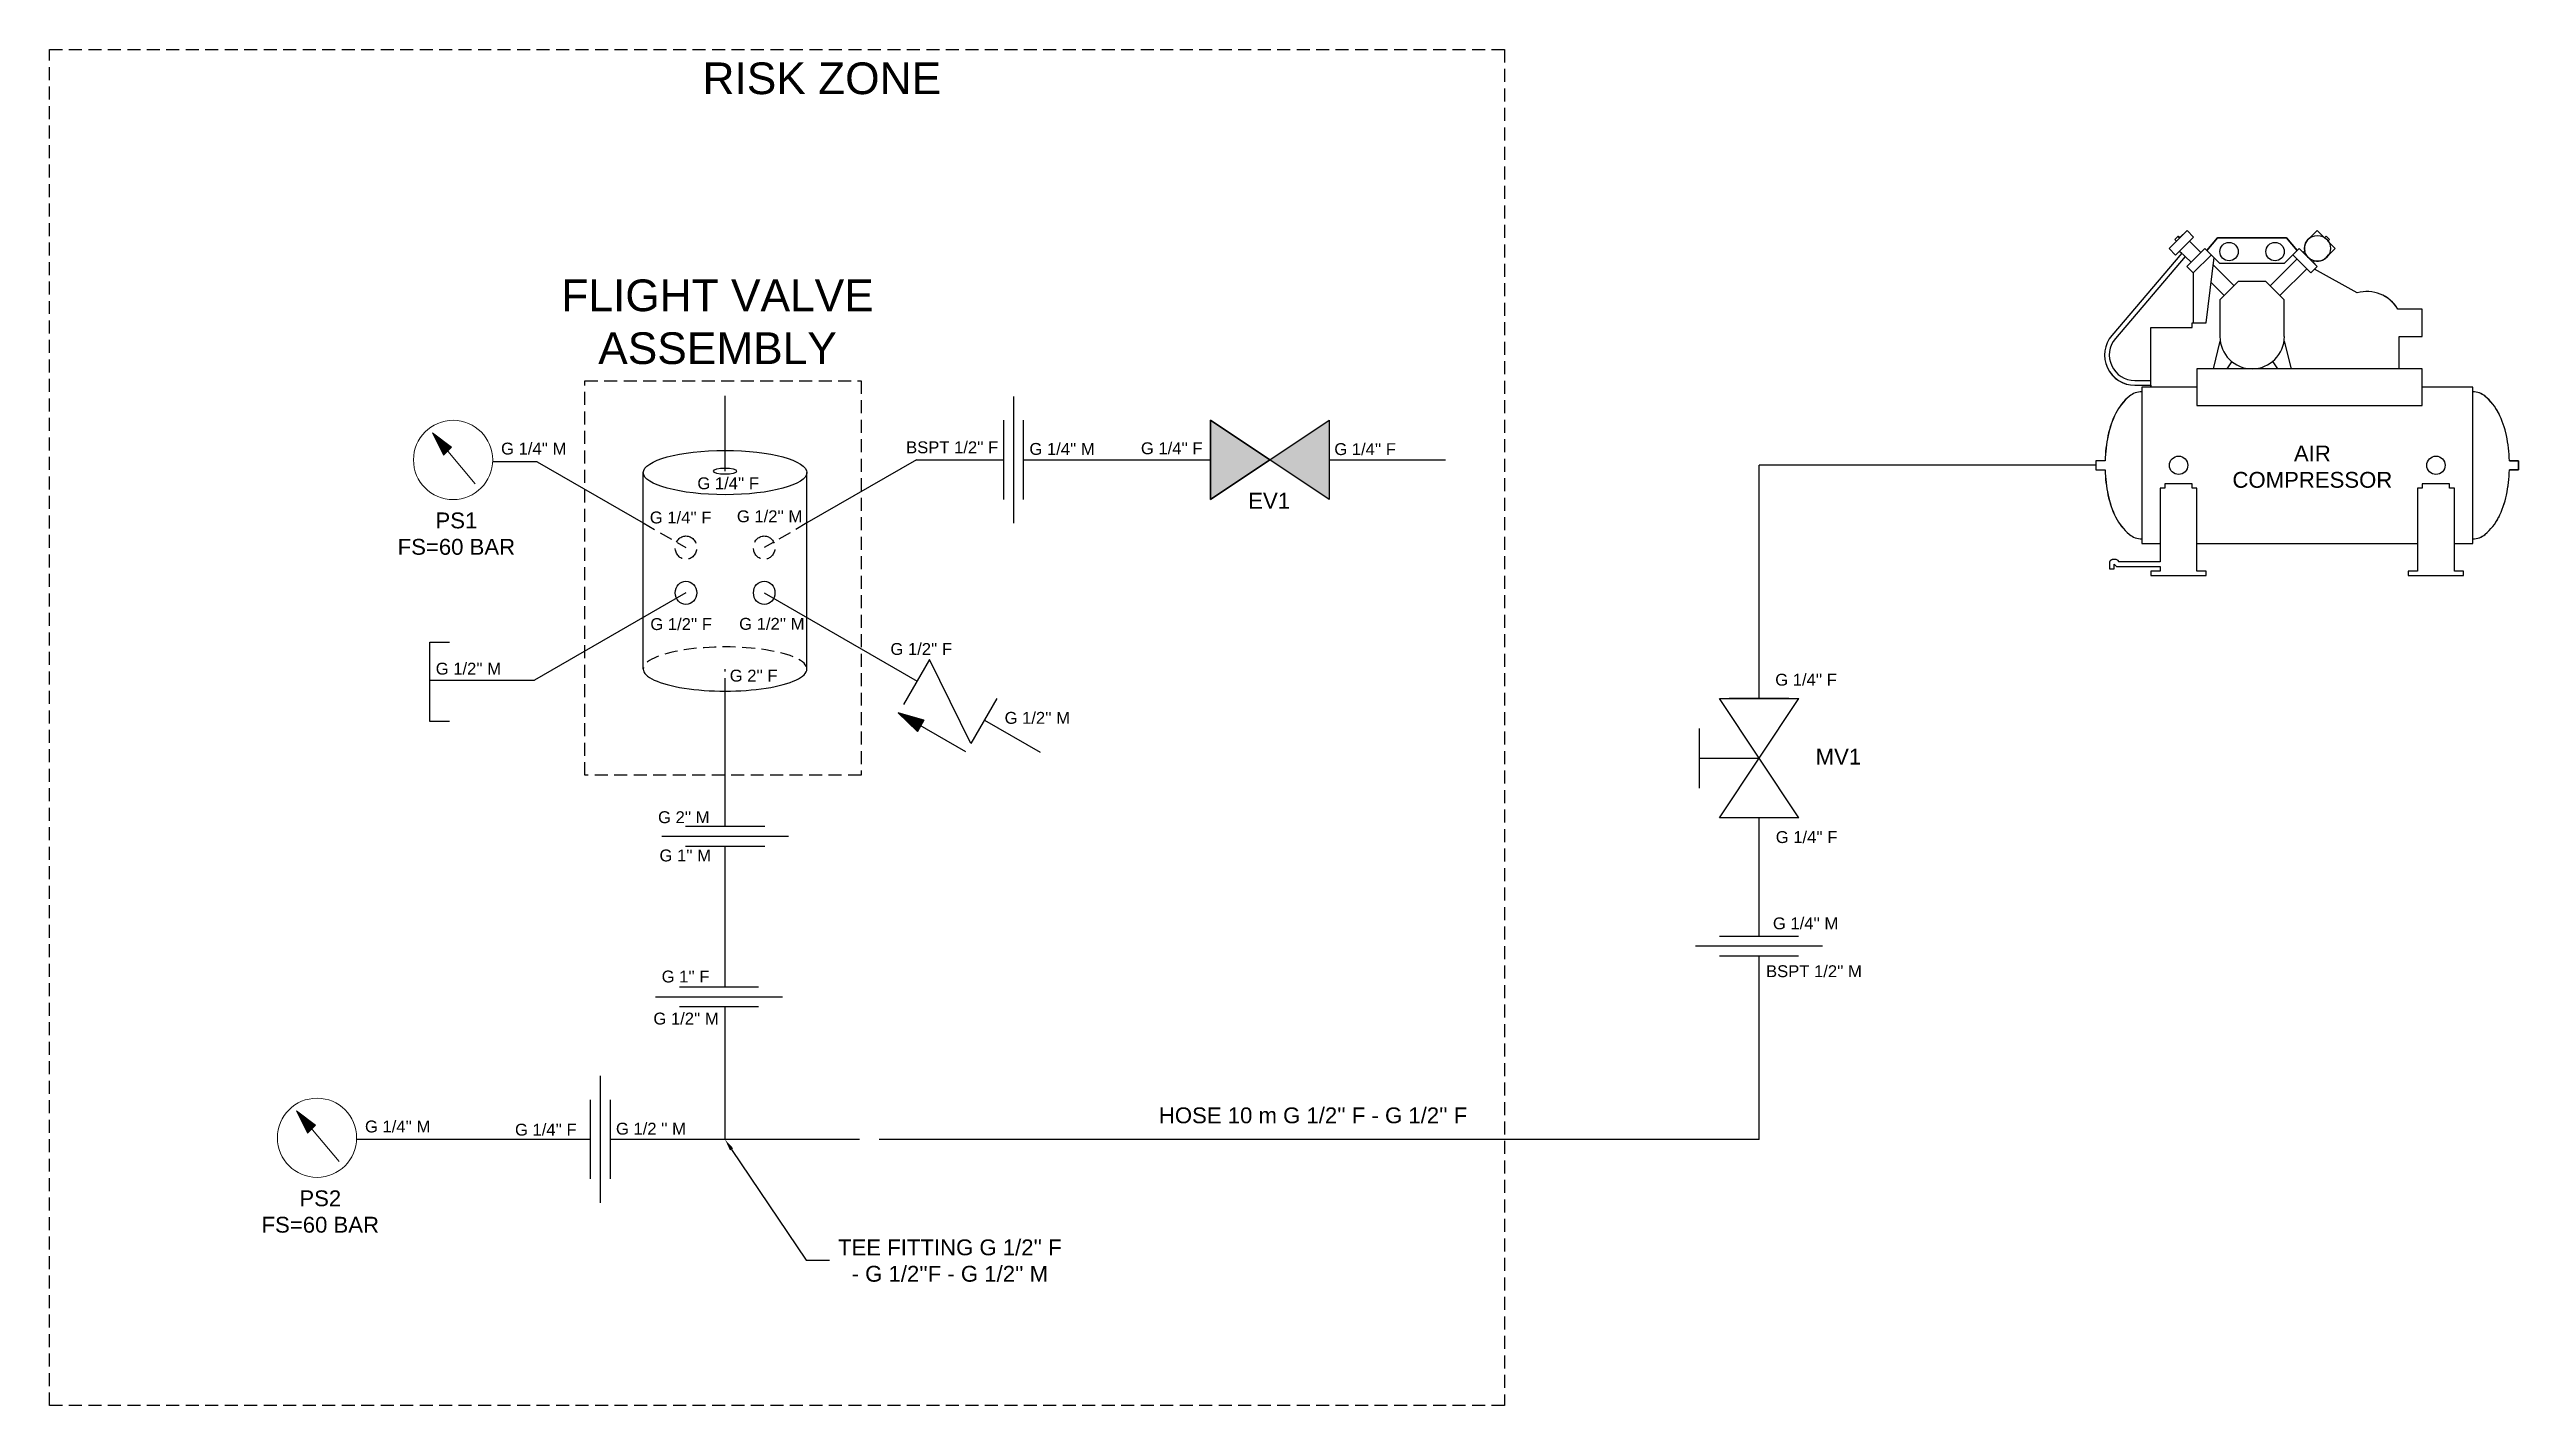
# Model space of a CAD drawing. Header units: inches. Extents: x 53.7 to 91.7, y 33.2 to 54.1.
import ezdxf
from ezdxf import colors
from ezdxf.entities.mleader import LeaderData, LeaderLine
from ezdxf.enums import TextEntityAlignment as Align
from ezdxf.math import Vec2, Vec3

# ---------------------------------------------------------------- set-up
doc = ezdxf.new("R2010")
doc.units = ezdxf.units.IN
doc.header["$MEASUREMENT"] = 0
doc.linetypes.add('TransientTextAxis', pattern=[0.3, 0.2, -0.1, 0, 0])
doc.layers.add('SYMS', color=7, linetype='Continuous')
doc.styles.add('SIMPLEX', font='SIMPLEX')
doc.styles.add('WD', font='romans.shx')

# ---------------------------------------------------------------- blocks, each defined once
blk = doc.blocks.new('VGVA1_CHECK_VALVE1')
blk.add_hatch(color=256).paths.add_polyline_path([(-0.344, 0.379), (-0.406, 0.129), (-0.281, 0.129)])
at = {"ltscale": 3.2258}
for p, q in [((-0.344, 0.379), (-0.406, 0.129)), ((-0.344, -0.371), (-0.344, 0.379)), ((-0.344, 0.379), (-0.281, 0.129)), ((-0.25, -0.375), (0.25, 0.375)), ((0.25, 0.375), (-0.25, 0.375)), ((-0.281, 0.129), (-0.406, 0.129)), ((0.25, -0.375), (-0.25, -0.375))]:
    blk.add_line(p, q, dxfattribs=at)
at = {"ltscale": 25.4, "flags": 128}
blk.add_lwpolyline([(-0.344, 0.379), (-0.406, 0.129), (-0.281, 0.129)], close=True, dxfattribs=at)
at = {"style": 'WD'}
for tag, p, height in [('X2TERM02', (0, 0.375), 0.005), ('TERM02', (0.013, 0.395), 0.0625), ('RATING1', (0.285, -0.046), 0.125), ('DESC1', (0.285, -0.262), 0.125), ('X8TERM01', (0, -0.375), 0.005), ('TERM01', (0.024, -0.447), 0.0625), ('DESC2', (0.285, -0.446), 0.125), ('WDTAGALT', (0.285, -0.809), 0.125), ('DESC3', (0.285, -0.636), 0.125)]:
    blk.add_attdef(tag, p, '', height=height, dxfattribs=at)
blk.add_attdef('XREF', text='', height=0.0625, rotation=0.0625, dxfattribs=at).set_placement((0.379, 0.352), align=Align.TOP_CENTER)
at = {"style": 'WD', "flags": 1}
for tag, p in [('INST', (-0.432, 0.099)), ('LOC', (-0.432, -0.077)), ('TAG1', (-0.432, -0.266))]:
    blk.add_attdef(tag, text='', height=0.125, dxfattribs=at).set_placement(p, align=Align.RIGHT)
for tag, p in [('WDTYPE', (-0.414, -0.343)), ('FAMILY', (-0.407, -0.379)), ('CAT', (-0.407, -0.423)), ('MFG', (-0.405, -0.454)), ('ASSYCODE', (-0.377, -0.483))]:
    blk.add_attdef(tag, text='', height=0.01, dxfattribs=at).set_placement(p, align=Align.CENTER)
blk = doc.blocks.new('HMT1_PRESSURE_GAUGE')
blk.add_hatch(color=7).paths.add_polyline_path([(-0.13, 0.17), (-0.06, 0.03), (-0.01, 0.08)])
at = {"color": 7, "linetype": 'Continuous', "lineweight": 0, "ltscale": 645.15999}
for p, q in [((-0.13, 0.17), (0.14, -0.15)), ((-0.13, 0.17), (-0.06, 0.03)), ((-0.13, 0.17), (-0.01, 0.08)), ((-0.06, 0.03), (-0.01, 0.08))]:
    blk.add_line(p, q, dxfattribs=at)
at = {"color": 255, "linetype": 'Continuous', "lineweight": 0, "ltscale": 25.4, "flags": 128}
blk.add_lwpolyline([(-0.13, 0.17), (-0.06, 0.03), (-0.01, 0.08)], close=True, dxfattribs=at)
at = {"color": 7, "linetype": 'Continuous', "lineweight": 0, "ltscale": 645.15999}
blk.add_circle((0, 0), 0.25, dxfattribs=at)
at = {"style": 'WD', "width": 0.7}
for tag, p in [('INST', (-0.01, 0.531)), ('LOC', (-0.01, 0.406)), ('TAG1', (-0.01, 0.281)), ('DESC1', (0.021, -0.375)), ('DESC2', (0.021, -0.5)), ('DESC3', (0.021, -0.625)), ('WDTAGALT', (0.021, -0.75))]:
    blk.add_attdef(tag, text='', height=0.0938, dxfattribs=at).set_placement(p, align=Align.CENTER)
blk.add_attdef('TERM01', text='', height=0.0625, dxfattribs=at).set_placement((-0.281, 0.031), align=Align.RIGHT)
at = {"style": 'WD'}
for tag, p, height, flags in [('X4TERM01', (-0.25, 0), 0.005, 1), ('X1TERM02', (0.25, 0), 0.005, 1), ('FAMILY', (-0.052, -0.062), 0.01, 9), ('WDBLKNAM', (-0.052, -0.187), 0.01, 9)]:
    blk.add_attdef(tag, p, '', height=height, dxfattribs=dict(at, flags=flags))
at = {"flags": 1}
blk.add_attdef('WDTYPE', (0.094, 0.094), '', height=0.01, dxfattribs=at)
at = {"style": 'WD', "width": 0.7}
for tag, p, height in [('TERM02', (0.281, 0.031), 0.0625), ('RATING1', (0.281, -0.187), 0.0938)]:
    blk.add_attdef(tag, p, '', height=height, dxfattribs=at)
at = {"style": 'WD'}
blk.add_attdef('XREF', text='', height=0.0625, dxfattribs=at).set_placement((-0.281, -0.156), align=Align.RIGHT)
at = {"linetype": 'Continuous', "style": 'WD', "flags": 9}
for tag, p in [('ASSYCODE', (-0.052, -0.156)), ('CAT', (-0.052, -0.094)), ('MFG', (-0.052, -0.125))]:
    blk.add_attdef(tag, p, '', height=0.01, dxfattribs=at)
blk = doc.blocks.new('VFI1_UNION')
at = {"ltscale": 3.2258}
for p, q in [((-0.4, -0.063), (0.4, -0.063)), ((-0.25, 0), (0.25, 0)), ((-0.25, -0.125), (0.25, -0.125))]:
    blk.add_line(p, q, dxfattribs=at)
at = {"style": 'WD'}
blk.add_attdef('WDTAGALT', text='', height=0.125, dxfattribs=at).set_placement((-0.035, 0.116), align=Align.RIGHT)
for tag, p, height in [('RATING1', (0.136, 0.123), 0.125), ('X2TERM02', (0, 0), 0.005), ('TERM02', (0.008, 0.013), 0.0625), ('X8TERM01', (0, -0.125), 0.005), ('TERM01', (0.017, -0.206), 0.0625), ('DESC1', (-0.937, -0.297), 0.125), ('DESC2', (-0.937, -0.481), 0.125), ('DESC3', (-0.937, -0.671), 0.125)]:
    blk.add_attdef(tag, p, '', height=height, dxfattribs=at)
blk.add_attdef('XREF', text='', height=0.0625, rotation=0.0625, dxfattribs=at).set_placement((0.597, -0.011), align=Align.TOP_CENTER)
at = {"style": 'WD', "flags": 1}
for tag, height, p in [('FAMILY', 0.01, (0.614, -0.146)), ('INST', 0.125, (0.078, -0.384)), ('WDTYPE', 0.01, (0.506, -0.167)), ('CAT', 0.01, (0.614, -0.19)), ('MFG', 0.01, (0.615, -0.222)), ('ASSYCODE', 0.01, (0.643, -0.251)), ('LOC', 0.125, (0.054, -0.545)), ('TAG1', 0.125, (0.072, -0.755))]:
    blk.add_attdef(tag, text='', height=height, dxfattribs=at).set_placement(p, align=Align.CENTER)
blk = doc.blocks.new('HFI1_CAP')
at = {"ltscale": 3.2258, "flags": 128}
blk.add_lwpolyline([(-0.125, 0.25), (0, 0.25), (0, -0.25), (-0.125, -0.25)], dxfattribs=at)
at = {"style": 'WD'}
for tag, height, p in [('WDTAGALT', 0.125, (0.026, 0.382)), ('TERM01', 0.0625, (-0.024, 0.02))]:
    blk.add_attdef(tag, text='', height=height, dxfattribs=at).set_placement(p, align=Align.RIGHT)
for tag, p, height in [('RATING1', (-0.861, 0.114), 0.125), ('X4TERM01', (0, 0), 0.005), ('DESC1', (-0.907, -0.391), 0.125), ('DESC2', (-0.907, -0.575), 0.125), ('DESC3', (-0.907, -0.764), 0.125)]:
    blk.add_attdef(tag, p, '', height=height, dxfattribs=at)
blk.add_attdef('XREF', text='', height=0.0625, rotation=0.0625, dxfattribs=at).set_placement((0.222, 0.241), align=Align.TOP_CENTER)
at = {"style": 'WD', "flags": 1}
for tag, height, p in [('WDTYPE', 0.01, (0.131, 0.085)), ('FAMILY', 0.01, (0.045, -0.139)), ('CAT', 0.01, (0.045, -0.184)), ('MFG', 0.01, (0.047, -0.215)), ('ASSYCODE', 0.01, (0.075, -0.244)), ('INST', 0.125, (0.146, -0.453)), ('LOC', 0.125, (0.122, -0.614)), ('TAG1', 0.125, (0.14, -0.823))]:
    blk.add_attdef(tag, text='', height=height, dxfattribs=at).set_placement(p, align=Align.CENTER)
blk = doc.blocks.new('VGVA1_GATE_VALVE_CLOS')
h = blk.add_hatch(color=256)
h.paths.add_polyline_path([(0, 0), (0.25, 0.375), (-0.25, 0.375)])
h.paths.add_polyline_path([(-0.25, -0.375), (0.25, -0.375), (0, 0)])
h.paths.add_polyline_path([(-0.001, -0.001), (0.039, -0.001), (0.039, 0.006), (-0.001, 0.006)], flags=9)
h.paths.add_polyline_path([(0.062, -0.004), (0.439, -0.004), (0.439, 0.09), (0.062, 0.09)], flags=9)
h.paths.add_polyline_path([(-0.001, 0.374), (0.039, 0.374), (0.039, 0.381), (-0.001, 0.381)], flags=9)
h.paths.add_polyline_path([(-0.001, -0.376), (0.037, -0.376), (0.037, -0.369), (-0.001, -0.369)], flags=9)
at = {"ltscale": 3.2258}
for p, q in [((-0.25, 0.375), (0.25, -0.375)), ((-0.25, -0.375), (0.25, 0.375)), ((0.25, 0.375), (-0.25, 0.375)), ((0.25, -0.375), (-0.25, -0.375))]:
    blk.add_line(p, q, dxfattribs=at)
at = {"ltscale": 25.4, "flags": 128}
for points in [[(0.25, 0.375), (0, 0), (-0.25, 0.375)], [(-0.25, -0.375), (0, 0), (0.25, -0.375)]]:
    blk.add_lwpolyline(points, close=True, dxfattribs=at)
at = {"style": 'WD', "flags": 1}
for tag, p in [('INST', (-0.294, 0.207)), ('LOC', (-0.294, 0.031)), ('TAG1', (-0.294, -0.159))]:
    blk.add_attdef(tag, text='', height=0.125, dxfattribs=at).set_placement(p, align=Align.RIGHT)
at = {"style": 'WD'}
for tag, p, height in [('X2TERM03', (0, 0.375), 0.005), ('TERM03', (0.02, 0.388), 0.0625), ('X1TERM02', (0, 0), 0.005), ('TERM02', (0.075, 0.012), 0.0625), ('RATING1', (0.274, -0.186), 0.125), ('DESC1', (0.274, -0.403), 0.125), ('X8TERM01', (0, -0.375), 0.005), ('TERM01', (0.029, -0.455), 0.0625), ('DESC2', (0.274, -0.586), 0.125), ('DESC3', (0.274, -0.776), 0.125), ('WDTAGALT', (0.274, -0.944), 0.125)]:
    blk.add_attdef(tag, p, '', height=height, dxfattribs=at)
blk.add_attdef('XREF', text='', height=0.0625, rotation=0.0625, dxfattribs=at).set_placement((0.362, 0.365), align=Align.TOP_CENTER)
at = {"style": 'WD', "flags": 1}
for tag, p in [('WDTYPE', (-0.37, -0.287)), ('FAMILY', (-0.378, -0.346)), ('CAT', (-0.378, -0.391)), ('MFG', (-0.376, -0.422)), ('ASSYCODE', (-0.348, -0.451))]:
    blk.add_attdef(tag, text='', height=0.01, dxfattribs=at).set_placement(p, align=Align.CENTER)
blk = doc.blocks.new('HC1_AIR_COMPRESSOR')
at = {"ltscale": 3.2258}
for p, q in [((0.498, 1.473), (0.621, 1.596)), ((0.537, 1.535), (0.559, 1.557)), ((0.548, 1.524), (0.537, 1.535)), ((0.665, 1.552), (0.542, 1.429)), ((0.559, 1.557), (0.57, 1.546)), ((0.621, 1.596), (0.665, 1.552)), ((0.714, 1.446), (0.637, 1.524)), ((0.756, 1.46), (0.828, 1.547)), ((0.828, 1.547), (1.297, 1.547)), ((1.297, 1.547), (1.369, 1.46)), ((1.505, 1.596), (1.46, 1.552)), ((1.46, 1.552), (1.462, 1.551)), ((1.548, 1.553), (1.505, 1.596)), ((1.566, 1.557), (1.555, 1.546)), ((1.588, 1.535), (1.566, 1.557)), ((1.577, 1.524), (1.588, 1.535)), ((1.628, 1.473), (1.585, 1.516)), ((0.585, 1.443), (0.109, 0.883)), ((0.607, 1.42), (0.133, 0.863)), ((0.542, 1.429), (0.498, 1.473)), ((0.648, 1.38), (0.57, 1.457)), ((0.619, 1.352), (0.742, 1.475)), ((0.663, 1.308), (0.619, 1.352)), ((0.786, 1.43), (0.663, 1.308)), ((0.742, 1.475), (0.842, 1.375)), ((0.75, 0.969), (0.804, 1.412)), ((0.94, 1.221), (0.798, 1.362)), ((0.842, 1.375), (1.284, 1.375)), ((1.186, 1.221), (1.367, 1.402)), ((1.284, 1.375), (1.383, 1.475)), ((1.462, 1.308), (1.339, 1.43)), ((1.383, 1.475), (1.506, 1.352)), ((1.411, 1.446), (1.421, 1.456)), ((1.506, 1.352), (1.462, 1.308)), ((1.478, 1.38), (1.487, 1.39)), ((1.582, 1.43), (1.583, 1.429)), ((1.583, 1.429), (1.628, 1.473)), ((0.663, 1.308), (0.663, 0.969)), ((0.873, 1.154), (0.784, 1.244)), ((0.969, 1.25), (0.844, 1.125)), ((1.156, 1.25), (0.969, 1.25)), ((1.281, 1.125), (1.156, 1.25)), ((1.252, 1.154), (1.434, 1.336)), ((1.777, 1.172), (1.488, 1.333)), ((0.844, 1.125), (0.844, 0.875)), ((1.281, 0.875), (1.281, 1.125)), ((2.219, 1.062), (2.054, 1.062)), ((2.219, 0.875), (2.219, 1.062)), ((0.375, 0.531), (0.375, 0.937)), ((0.375, 0.937), (0.656, 0.937)), ((0.656, 0.937), (0.656, 0.969)), ((0.656, 0.969), (0.75, 0.969)), ((0.844, 0.844), (0.797, 0.656)), ((1.281, 0.844), (1.328, 0.656)), ((2.063, 0.656), (2.063, 0.875)), ((2.063, 0.875), (2.219, 0.875)), ((0.922, 0.703), (0.891, 0.656)), ((1.203, 0.703), (1.235, 0.656)), ((0.266, 0.576), (0.375, 0.576)), ((0.266, 0.544), (0.375, 0.544)), ((0.688, 0.531), (0.313, 0.531)), ((0.313, 0.531), (0.313, -0.531)), ((0.688, 0.656), (0.688, 0.406)), ((2.219, 0.656), (0.688, 0.656)), ((2.219, 0.406), (2.219, 0.656)), ((2.563, 0.531), (2.219, 0.531)), ((2.563, -0.531), (2.563, 0.531)), ((0.688, 0.406), (2.219, 0.406)), ((0.063, 0.031), (0, 0.031)), ((0, 0.031), (0, -0.031)), ((2.812, 0.031), (2.875, 0.031)), ((2.875, 0.031), (2.875, -0.031)), ((0, -0.031), (0.063, -0.031)), ((0.469, -0.156), (0.438, -0.156)), ((0.438, -0.156), (0.438, -0.656)), ((0.469, -0.125), (0.469, -0.156)), ((0.656, -0.125), (0.469, -0.125)), ((0.656, -0.156), (0.656, -0.125)), ((0.688, -0.156), (0.656, -0.156)), ((0.688, -0.719), (0.688, -0.156)), ((2.219, -0.156), (2.188, -0.156)), ((2.188, -0.156), (2.188, -0.719)), ((2.219, -0.125), (2.219, -0.156)), ((2.406, -0.125), (2.219, -0.125)), ((2.406, -0.156), (2.406, -0.125)), ((2.438, -0.156), (2.406, -0.156)), ((2.438, -0.719), (2.438, -0.156)), ((2.875, -0.031), (2.812, -0.031)), ((0.094, -0.656), (0.094, -0.703)), ((0.438, -0.656), (0.156, -0.656)), ((0.313, -0.531), (0.438, -0.531)), ((0.688, -0.531), (2.188, -0.531)), ((2.438, -0.531), (2.563, -0.531)), ((0.094, -0.703), (0.125, -0.703)), ((0.125, -0.703), (0.125, -0.672)), ((0.125, -0.672), (0.141, -0.688)), ((0.141, -0.688), (0.438, -0.688)), ((0.438, -0.719), (0.375, -0.719)), ((0.375, -0.719), (0.375, -0.75)), ((0.438, -0.688), (0.438, -0.719)), ((0.75, -0.719), (0.688, -0.719)), ((0.75, -0.75), (0.75, -0.719)), ((2.188, -0.719), (2.125, -0.719)), ((2.125, -0.719), (2.125, -0.75)), ((2.125, -0.75), (2.5, -0.75)), ((2.5, -0.719), (2.438, -0.719)), ((2.5, -0.75), (2.5, -0.719))]:
    blk.add_line(p, q, dxfattribs=at)
at = {"ltscale": 25.4, "flags": 128}
blk.add_lwpolyline([(2.792, 0.202, 0.064948), (2.739, 0.354, 0.104203), (2.647, 0.469, 0.174705), (2.563, 0.5), (2.563, 0.531), (2.219, 0.531), (2.219, 0.656), (2.063, 0.656), (2.063, 0.875), (2.219, 0.875), (2.219, 1.062), (2.054, 1.062, 0.339438), (1.777, 1.172), (1.488, 1.333), (1.506, 1.352), (1.478, 1.38), (1.487, 1.39, 0.324447), (1.582, 1.43), (1.583, 1.429), (1.628, 1.473), (1.577, 1.524), (1.588, 1.535), (1.566, 1.557), (1.555, 1.546), (1.505, 1.596), (1.46, 1.552), (1.462, 1.551, 0.324447), (1.421, 1.456), (1.411, 1.446), (1.383, 1.475), (1.369, 1.46), (1.297, 1.547), (0.828, 1.547), (0.756, 1.46), (0.742, 1.475), (0.714, 1.446), (0.637, 1.524), (0.665, 1.552), (0.621, 1.596), (0.57, 1.546), (0.559, 1.557), (0.537, 1.535), (0.548, 1.524), (0.498, 1.473), (0.542, 1.429), (0.57, 1.457), (0.585, 1.443), (0.109, 0.883, 0.639378), (0.266, 0.544), (0.375, 0.544), (0.375, 0.531), (0.313, 0.531), (0.313, 0.5, 0.174705), (0.228, 0.469, 0.104203), (0.136, 0.354, 0.064948), (0.083, 0.202, 0.043245), (0.063, 0.031), (0, 0.031), (0, -0.031), (0.063, -0.031, 0.043245), (0.083, -0.202, 0.064948), (0.136, -0.354, 0.104203), (0.228, -0.469, 0.174705), (0.313, -0.5), (0.313, -0.531), (0.438, -0.531), (0.438, -0.656), (0.156, -0.656, 0.168649), (0.154, -0.651, 0.105215), (0.147, -0.645, 0.067398), (0.138, -0.641, 0.053549), (0.125, -0.64, 0.053549), (0.113, -0.641, 0.067398), (0.103, -0.645, 0.105215), (0.096, -0.651, 0.168649), (0.094, -0.656), (0.094, -0.703), (0.125, -0.703), (0.125, -0.672), (0.141, -0.688), (0.438, -0.688), (0.438, -0.719), (0.375, -0.719), (0.375, -0.75), (0.75, -0.75), (0.75, -0.719), (0.688, -0.719), (0.688, -0.531), (2.188, -0.531), (2.188, -0.719), (2.125, -0.719), (2.125, -0.75), (2.5, -0.75), (2.5, -0.719), (2.438, -0.719), (2.438, -0.531), (2.563, -0.531), (2.563, -0.5, 0.174705), (2.647, -0.469, 0.104203), (2.739, -0.354, 0.064948), (2.792, -0.202, 0.043245), (2.812, -0.031), (2.875, -0.031), (2.875, 0.031), (2.812, 0.031, 0.043245)], format="xyb", close=True, dxfattribs=at)
at = {"ltscale": 3.2258}
for centre, radius in [((0.906, 1.453), 0.0625), ((1.219, 1.453), 0.0625), ((1.507, 1.475), 0.0879), ((0.563, 0), 0.0625), ((2.313, 0), 0.0625)]:
    blk.add_circle(centre, radius, dxfattribs=at)
for centre, radius, start, end in [((1.844, 0.937), 0.244, 30.807, 105.8036), ((0.266, 0.75), 0.206, 139.6241, 270), ((0.266, 0.75), 0.174, 139.6241, 270), ((1.063, 0.875), 0.219, 180, 0), ((0.69, 0.077), 0.619, 153.4349, 168.2991), ((0.457, 0.193), 0.359, 129.6393, 153.4349), ((0.313, 0.367), 0.133, 90, 129.6393), ((2.563, 0.367), 0.133, 50.3607, 90), ((2.418, 0.193), 0.359, 26.5651, 50.3607), ((2.186, 0.077), 0.619, 11.7009, 26.5651), ((1.06, 0), 0.997, 168.2991, 178.204), ((1.816, 0), 0.997, 1.796, 11.7009), ((1.06, 0), 0.997, 181.796, 191.7009), ((1.816, 0), 0.997, 348.2991, 358.204), ((0.69, -0.077), 0.619, 191.7009, 206.5651), ((2.186, -0.077), 0.619, 333.4349, 348.2991), ((0.457, -0.193), 0.359, 206.5651, 230.3607), ((0.313, -0.367), 0.133, 230.3607, 270), ((2.563, -0.367), 0.133, 270, 309.6393), ((2.418, -0.193), 0.359, 309.6393, 333.4349), ((0.103, -0.656), 0.00906, 141.7088, 180), ((0.114, -0.665), 0.0225, 117.6838, 141.7088), ((0.121, -0.678), 0.0376, 102.2607, 117.6838), ((0.125, -0.699), 0.0594, 90, 102.2607), ((0.125, -0.699), 0.0594, 77.7393, 90), ((0.13, -0.678), 0.0376, 62.3162, 77.7393), ((0.137, -0.665), 0.0225, 38.2912, 62.3162), ((0.147, -0.656), 0.00906, 0, 38.2912)]:
    blk.add_arc(centre, radius, start, end, dxfattribs=at)
at = {"style": 'WD'}
blk.add_attdef('XREF', (2.671, 0.574), '', height=0.0625, rotation=0.0625, dxfattribs=at)
for tag, p in [('INST', (1.439, 0.172)), ('LOC', (1.435, -0.001)), ('TAG1', (1.422, -0.199))]:
    blk.add_attdef(tag, text='', height=0.125, dxfattribs=at).set_placement(p, align=Align.CENTER)
blk.add_attdef('TERM01', text='', height=0.0625, dxfattribs=at).set_placement((-0.041, 0.022), align=Align.RIGHT)
for tag, p, height in [('X4TERM01', (0, 0), 0.005), ('X1TERM02', (2.875, 0), 0.005), ('TERM02', (2.884, 0.019), 0.0625), ('RATING1', (2.884, -0.181), 0.125), ('DESC1', (2.884, -0.397), 0.125), ('DESC2', (2.884, -0.581), 0.125), ('DESC3', (2.884, -0.771), 0.125), ('WDTAGALT', (2.893, -0.965), 0.125)]:
    blk.add_attdef(tag, p, '', height=height, dxfattribs=at)
at = {"style": 'WD', "flags": 1}
for tag, p in [('WDTYPE', (1.945, -0.322)), ('FAMILY', (2.079, -0.218)), ('CAT', (2.076, -0.25)), ('MFG', (2.078, -0.285)), ('ASSYCODE', (2.106, -0.32))]:
    blk.add_attdef(tag, text='', height=0.01, dxfattribs=at).set_placement(p, align=Align.CENTER)
blk = doc.blocks.new('VGVA1_SCREW_DOWN_VALVE')
for p, q in [((0.25, -0.375), (-0.25, 0.375)), ((-0.25, -0.375), (0.25, 0.375)), ((-0.25, 0.375), (0.25, 0.375)), ((0.187, 0.375), (-0.188, 0.375)), ((-0.375, -0.188), (-0.375, 0.187)), ((-0.375, 0), (0, 0)), ((0.25, -0.375), (-0.25, -0.375)), ((0.187, -0.375), (-0.188, -0.375))]:
    blk.add_line(p, q)
at = {"style": 'WD'}
for tag, p, height in [('X2TERM02', (0, 0.375), 0.005), ('TERM02', (0.009, 0.388), 0.0625), ('RATING1', (0.272, -0.134), 0.125), ('DESC1', (0.272, -0.35), 0.125), ('X8TERM01', (0, -0.375), 0.005), ('TERM01', (0.026, -0.447), 0.0625), ('DESC2', (0.272, -0.534), 0.125), ('DESC3', (0.272, -0.724), 0.125), ('WDTAGALT', (0.272, -0.9), 0.125)]:
    blk.add_attdef(tag, p, '', height=height, dxfattribs=at)
blk.add_attdef('XREF', text='', height=0.0625, rotation=0.0625, dxfattribs=at).set_placement((0.4, 0.326), align=Align.TOP_CENTER)
at = {"style": 'WD', "width": 0.7, "flags": 1}
blk.add_attdef('TAG1', text='', height=0.125, dxfattribs=at).set_placement((-0.476, 0.108), align=Align.RIGHT)
at = {"style": 'WD', "width": 0.7}
for tag, p in [('INST', (-0.476, -0.068)), ('LOC', (-0.476, -0.235))]:
    blk.add_attdef(tag, text='', height=0.125, dxfattribs=at).set_placement(p, align=Align.RIGHT)
at = {"style": 'WD', "flags": 1}
for tag, p in [('WDTYPE', (-0.168, -0.021)), ('FAMILY', (-0.158, -0.04)), ('CAT', (-0.158, -0.085)), ('MFG', (-0.157, -0.116)), ('ASSYCODE', (-0.129, -0.145))]:
    blk.add_attdef(tag, text='', height=0.01, dxfattribs=at).set_placement(p, align=Align.CENTER)

msp = doc.modelspace()

# ---------------------------------------------------------------- linework, layer by layer
for p, q in [((64.056, 47.583), (64.056, 48.745)), ((61.164, 47.728), (60.476, 47.728)), ((61.164, 47.728), (62.797, 46.786)), ((62.797, 44.538), (62.797, 47.567)), ((67.002, 47.759), (65.316, 46.786)), ((65.316, 44.538), (65.316, 47.561)), ((67.002, 47.759), (68.345, 47.759)), ((68.65, 47.759), (71.527, 47.759)), ((73.356, 47.759), (75.148, 47.759)), ((79.972, 45.866), (79.972, 47.673)), ((85.156, 47.673), (79.972, 47.673)), ((63.454, 45.711), (61.124, 44.366)), ((64.658, 45.711), (67.011, 44.353)), ((79.972, 44.083), (79.972, 45.866)), ((59.511, 44.366), (61.124, 44.366)), ((64.056, 42.119), (64.056, 44.199)), ((68.05, 43.753), (68.907, 43.258)), ((79.972, 40.429), (79.972, 42.25)), ((64.056, 39.648), (64.056, 41.814)), ((79.972, 37.295), (79.972, 40.124)), ((64.056, 37.295), (64.056, 39.343)), ((61.987, 37.295), (58.384, 37.295)), ((66.125, 37.295), (62.292, 37.295)), ((79.972, 37.295), (66.43, 37.295))]:
    msp.add_line(p, q)
at = {"linetype": 'TransientTextAxis'}
for p, q in [((62.797, 46.786), (63.454, 46.406)), ((65.316, 46.786), (64.658, 46.406)), ((64.056, 44.199), (64.056, 44.538))]:
    msp.add_line(p, q, dxfattribs=at)
at = {"color": 240, "linetype": 'TransientTextAxis', "true_color": 0xed1f24}
msp.add_lwpolyline([(53.655, 54.074), (76.055, 54.074), (76.055, 33.202), (53.655, 33.202)], close=True, dxfattribs=at)
at = {"color": 30, "linetype": 'TransientTextAxis', "true_color": 0xf8991e}
msp.add_lwpolyline([(61.897, 48.974), (66.15, 48.974), (66.15, 42.903), (61.897, 42.903)], close=True, dxfattribs=at)
for centre, major_axis, ratio in [((64.056, 47.561), (-1.259, 0), 0.269859), ((64.056, 47.583), (-0.178, 0), 0.269917), ((63.454, 45.711), (0, 0.18), 0.915912), ((64.658, 45.711), (0, 0.18), 0.915912)]:
    msp.add_ellipse(centre, major_axis=major_axis, ratio=ratio)
at = {"linetype": 'TransientTextAxis'}
for centre in [(63.454, 46.406), (64.658, 46.406)]:
    msp.add_ellipse(centre, major_axis=(0, 0.18), ratio=0.915912, dxfattribs=at)
msp.add_ellipse((64.056, 44.538), major_axis=(1.259, 0), ratio=0.269859, start_param=6.282429, end_param=9.426756, dxfattribs=at)
msp.add_ellipse((64.056, 44.538), major_axis=(-1.259, 0), ratio=0.269859, start_param=6.282429, end_param=9.426756)

# ---------------------------------------------------------------- block references
at = {"layer": 'SYMS'}
for name, p, xscale, yscale, zscale in [('HC1_AIR_COMPRESSOR', (85.156, 47.673), 2.263888782651718, 2.263888782651718, 2.263888782651718), ('HMT1_PRESSURE_GAUGE', (59.87, 47.756), 2.438902001164822, 2.438902001164822, 2.438902001164822), ('VGVA1_SCREW_DOWN_VALVE', (79.972, 43.166), 2.443509331734847, 2.443509331734847, 2.443509331734847), ('VFI1_UNION', (64.056, 42.119), 2.438902001164822, 2.438902001164822, 2.438902001164822), ('VFI1_UNION', (79.972, 40.429), 2.438902001164822, 2.438902001164822, 2.438902001164822), ('VFI1_UNION', (63.962, 39.648), 2.438902001164822, 2.438902001164822, 2.438902001164822), ('HMT1_PRESSURE_GAUGE', (57.775, 37.323), 2.438902001164822, 2.438902001164822, 2.438902001164822)]:
    msp.add_blockref(name, p, dxfattribs=dict(at, xscale=xscale, yscale=yscale, zscale=zscale))
for name, p, xscale, yscale, zscale, rotation in [('VFI1_UNION', (68.345, 47.759), 2.438902001164822, 2.438902001164822, 2.438902001164822, 90), ('VGVA1_GATE_VALVE_CLOS', (72.442, 47.759), 2.438902001164822, 2.438902001164822, 2.438902001164822, 90), ('HFI1_CAP', (59.511, 44.342), 2.438902001164822, 2.438902001164822, 2.438902001164822, 180), ('VGVA1_CHECK_VALVE1', (67.521, 44.036), 1.6, 1.6, 2, 59.99999999999999), ('VFI1_UNION', (61.987, 37.299), 2.438902001164822, 2.438902001164822, 2.438902001164822, 90)]:
    msp.add_blockref(name, p, dxfattribs=dict(at, xscale=xscale, yscale=yscale, zscale=zscale, rotation=rotation))

# ---------------------------------------------------------------- texts
at = {"color": 1, "attachment_point": 5, "style": 'SIMPLEX'}
for s, width, heights, insert, char_height in [('{\\fArial|b0|i0|c0|p34;\\C240;\\c2367469;RISK ZONE}', 5.52153, [0], (65.545, 53.626), 0.48778), ('{\\fArial|b0|i0|c0|p34;\\C30;\\c2005496;FLIGHT VALVE ASSEMBLY}', 6.69679, [0], (63.94, 49.879), 0.48778), ("\\A1;{\\fArial|b0|i0|c0|p34;\\C85;\\c4766296;G 1/4'' M}", 1.24657, [0], (61.111, 47.929), 0.18292), ("\\A1;{\\fArial|b0|i0|c0|p34;\\C85;\\c4766296;BSPT 1/2'' F}", 1.6886, [0.491], (67.552, 47.949), 0.18292), ("\\A1;{\\fArial|b0|i0|c0|p34;\\C85;\\c4766296;G 1/4'' M}", 1.24657, [0], (69.244, 47.924), 0.18292), ("\\A1;{\\fArial|b0|i0|c0|p34;\\C85;\\c4766296;G 1/4'' F}", 1.24657, [0], (70.932, 47.934), 0.18292), ("\\A1;{\\fArial|b0|i0|c0|p34;\\C85;\\c4766296;G 1/4'' F}", 1.24657, [0], (73.909, 47.921), 0.18292), ('\\A1;{\\fArial|b0|i0|c0|p34;\\C152;\\c12285479;AIR\\PCOMPRESSOR}', 3.55539, [0], (88.49, 47.651), 0.24389), ("\\A1;{\\fArial|b0|i0|c0|p34;\\C85;\\c4766296;G 1/4'' F}", 1.24657, [0], (64.104, 47.395), 0.18292), ('{\\fArial|b0|i0|c0|p34;\\C152;\\c12285479;EV1}', 3.62001, [0], (72.431, 47.128), 0.24389), ('{\\fArial|b0|i0|c0|p34;\\C152;\\c12285479;PS1\\PFS=60 BAR}', 3.62001, [0], (59.92, 46.62), 0.24389), ("\\A1;{\\fArial|b0|i0|c0|p34;\\C85;\\c4766296;G 1/4'' F}", 1.24657, [0], (63.372, 46.869), 0.18292), ("\\A1;{\\fArial|b0|i0|c0|p34;\\C85;\\c4766296;G 1/2'' M}", 1.24657, [0], (64.741, 46.887), 0.18292), ("\\A1;{\\fArial|b0|i0|c0|p34;\\C85;\\c4766296;G 1/2'' F}", 1.18659, [0], (63.38, 45.228), 0.18292), ("\\A1;{\\fArial|b0|i0|c0|p34;\\C85;\\c4766296;G 1/2'' M}", 1.24657, [0], (64.776, 45.232), 0.18292), ("\\A1;{\\fArial|b0|i0|c0|p34;\\C85;\\c4766296;G 1/2'' F}", 1.24657, [0], (67.076, 44.845), 0.18292), ("\\A1;{\\fArial|b0|i0|c0|p34;\\C85;\\c4766296;G 1/2'' M}", 1.24657, [0], (60.105, 44.542), 0.18292), ("\\A1;{\\fArial|b0|i0|c0|p34;\\C85;\\c4766296;G 2'' F}", 1.24657, [0], (64.496, 44.435), 0.18292), ("\\A1;{\\fArial|b0|i0|c0|p34;\\C85;\\c4766296;G 1/4'' F}", 1.24657, [0], (80.696, 44.372), 0.18292), ("\\A1;{\\fArial|b0|i0|c0|p34;\\C85;\\c4766296;G 1/2'' M}", 1.24657, [0], (68.862, 43.785), 0.18292), ('{\\fArial|b0|i0|c0|p34;\\C152;\\c12285479;MV1}', 1.02483, [0.55], (81.194, 43.19), 0.24389), ("\\A1;{\\fArial|b0|i0|c0|p34;\\C85;\\c4766296;G 2'' M}", 1.24657, [0], (63.421, 42.256), 0.18292), ("\\A1;{\\fArial|b0|i0|c0|p34;\\C85;\\c4766296;G 1/4'' F}", 1.24657, [0], (80.704, 41.95), 0.18292), ("\\A1;{\\fArial|b0|i0|c0|p34;\\C85;\\c4766296;G 1'' M}", 1.24657, [0], (63.443, 41.667), 0.18292), ("\\A1;{\\fArial|b0|i0|c0|p34;\\C85;\\c4766296;G 1/4'' M}", 1.24657, [0], (80.689, 40.622), 0.18292), ("\\A1;{\\fArial|b0|i0|c0|p34;\\C85;\\c4766296;BSPT 1/2'' M}", 1.45611, [0.491], (80.818, 39.886), 0.18292), ("\\A1;{\\fArial|b0|i0|c0|p34;\\C85;\\c4766296;G 1'' F}", 1.24657, [0], (63.448, 39.804), 0.18292), ("\\A1;{\\fArial|b0|i0|c0|p34;\\C85;\\c4766296;G 1/2'' M}", 1.24657, [0], (63.456, 39.157), 0.18292), ("\\A1;{\\fArial|b0|i0|c0|p34;\\C152;\\c12285479;HOSE 10 m G 1/2'' F - G 1/2'' F}", 5.31191, [0.417], (73.107, 37.667), 0.24389), ("\\A1;{\\fArial|b0|i0|c0|p34;\\C85;\\c4766296;G 1/4'' M}", 1.24657, [0], (59.016, 37.496), 0.18292), ("\\A1;{\\fArial|b0|i0|c0|p34;\\C85;\\c4766296;G 1/4'' F}", 1.24657, [0], (61.297, 37.447), 0.18292), ("\\A1;{\\fArial|b0|i0|c0|p34;\\C85;\\c4766296;G 1/2^I'' M}", 1.24657, [0], (62.915, 37.462), 0.18292), ('{\\fArial|b0|i0|c0|p34;\\C152;\\c12285479;PS2\\PFS=60 BAR}', 3.65671, [0.663], (57.825, 36.187), 0.24389), ("\\A1;{\\fArial|b0|i0|c0|p34;\\C152;\\c12285479;TEE FITTING G 1/2'' F - G 1/2''F - G 1/2'' M   }", 3.55539, [0], (67.516, 35.432), 0.24389)]:
    msp.add_mtext_dynamic_manual_height_columns(s, width=width, gutter_width=2.439, heights=heights, dxfattribs=dict(at, insert=insert, char_height=char_height))

# ---------------------------------------------------------------- leaders
ml = msp.add_multileader_mtext('Standard')
ml.set_content('', color=256)
ml.set_leader_properties()
ml.build(insert=Vec2(0, 0))
ml.multileader.update_dxf_attribs({"text_right_attachment_type": 6, "dogleg_length": 0.36, "arrow_head_size": 0.18})
ctx = ml.context
ctx.base_point, ctx.char_height, ctx.arrow_head_size, ctx.landing_gap_size, ctx.plane_origin = Vec3(65.665, 35.438), 0.18, 0.18, 0.09, Vec3(64.812, 37.198)
ctx.right_attachment = 6
notes = []
notes.append((ctx, [(0, (1, 1, 0), (65.305, 35.438), (1, 0), 0.36, [(0, [(64.056, 37.295)], 0, [])])]))
ctx.mtext.insert, ctx.mtext.flow_direction = Vec3(65.755, 35.528), 5
for ctx, leaders in notes:
    for number, flags, end, landing, length, lines in leaders:
        leader = LeaderData()
        leader.index, (leader.has_last_leader_line, leader.has_dogleg_vector, leader.attachment_direction) = number, flags
        leader.last_leader_point, leader.dogleg_vector, leader.dogleg_length = Vec3(end), Vec3(landing), length
        for number, points, colour, breaks in lines:
            line = LeaderLine()
            line.index, line.vertices, line.color, line.breaks = number, Vec3.list(points), colors.encode_raw_color(colour), breaks
            leader.lines.append(line)
        ctx.leaders.append(leader)

doc.saveas('drawing.dxf')
